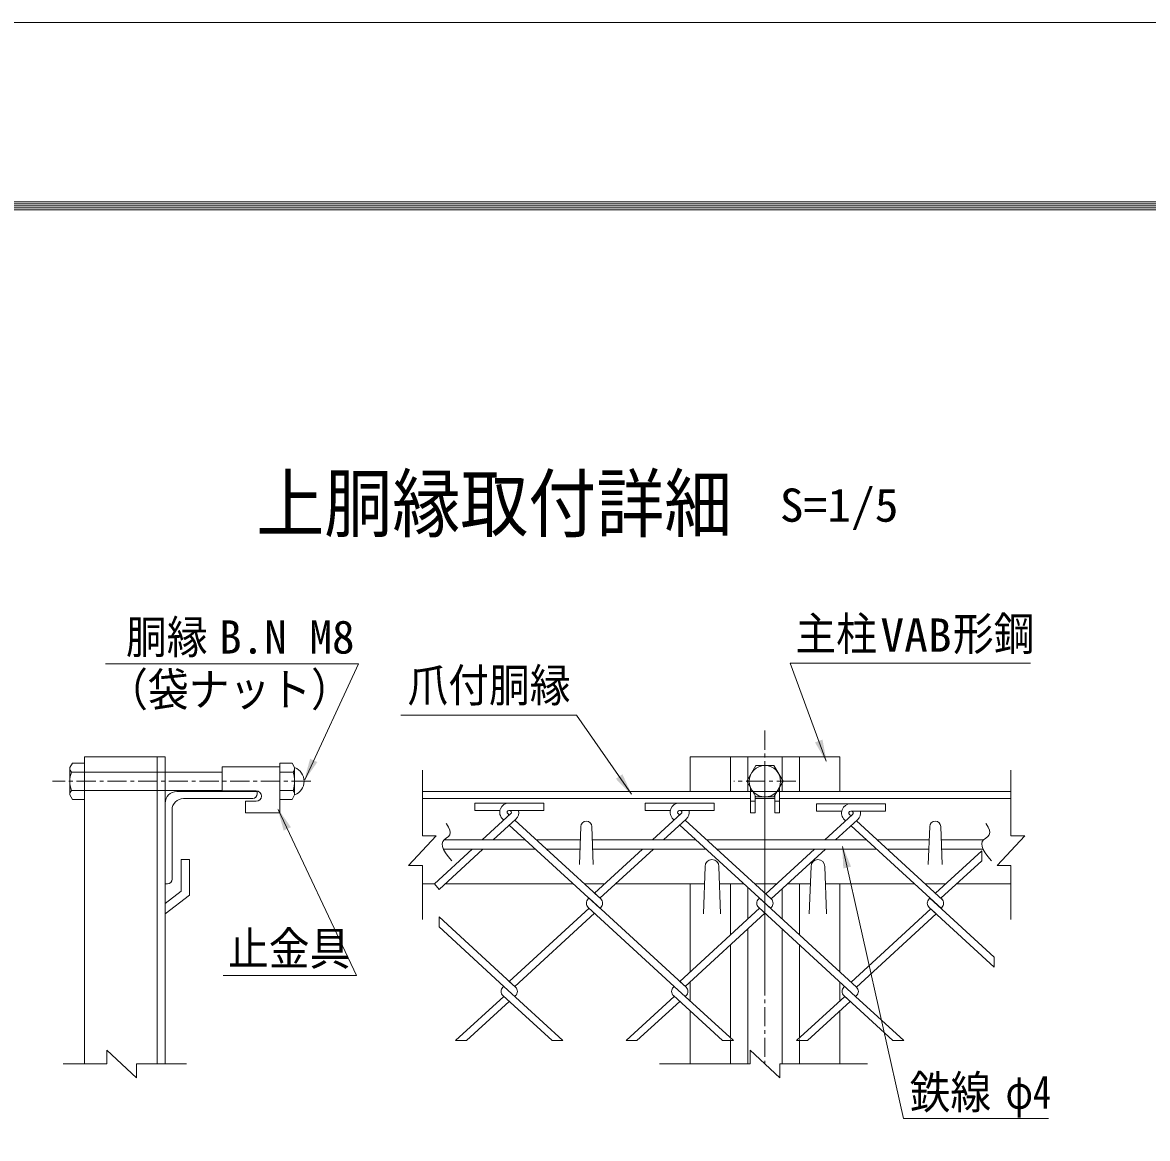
# Model space of a CAD drawing. Units: millimetres, scale not verified, with parts at other scales. Extents: x -4455 to 4455, y -3150 to 3150.
# Drawn here: x 1528 to 2993, y 1698 to 3150 of the extents above; entities that cross this region are included whole.
import ezdxf
from ezdxf.enums import TextEntityAlignment as Align

# ---------------------------------------------------------------- set-up
doc = ezdxf.new("R2010")
doc.units = ezdxf.units.MM
doc.header["$LTSCALE"] = 20
doc.linetypes.add('DASHED', pattern=[7.5, 6, -1.5])
doc.linetypes.add('USER1', pattern=[2, 1.25, -0.25, 0.25, -0.25])
doc.layers.add('0-3_7詳細', color=7, linetype='Continuous', lineweight=18)
doc.layers.add('0-E_D-TTL', color=7, linetype='Continuous', lineweight=18)
doc.styles.add('ＭＳ ゴシック', font='')
doc.styles.get('ＭＳ ゴシック').set_extended_font_data('MS Gothic')

msp = doc.modelspace()

# ---------------------------------------------------------------- linework, layer by layer
at = {"layer": '0-3_7詳細', "color": 1, "linetype": 'USER1'}
for p, q in [((2494.77, 2228.92), (2494.77, 1794.99)), ((1903.27, 2162.77), (1567.02, 2162.77)), ((2535.07, 2162.77), (2454.42, 2162.77)), ((2494.77, 2164.33), (2494.77, 1898.75))]:
    msp.add_line(p, q, dxfattribs=at)
at = {"layer": '0-3_7詳細'}
for p, q in [((1589.39, 2180.53), (1592.72, 2186.29)), ((1592.72, 2186.29), (1608.59, 2186.29)), ((1608.59, 2194.42), (1608.59, 1794.99)), ((1713.59, 2194.42), (1608.59, 2194.42)), ((1608.59, 2139.25), (1608.59, 2186.29)), ((1703.09, 2194.42), (1703.09, 1794.99)), ((1713.59, 2194.42), (1713.59, 1794.99)), ((1863.02, 2139.25), (1863.02, 2186.29)), ((1878.89, 2186.29), (1863.02, 2186.29)), ((1882.22, 2180.53), (1878.89, 2186.29)), ((2397.27, 2194.42), (2592.27, 2194.42)), ((2397.27, 2194.42), (2397.27, 2149.42)), ((2449.77, 2194.42), (2449.77, 2149.42)), ((2472.27, 2194.42), (2472.27, 2149.42)), ((2517.27, 2194.42), (2517.27, 2149.42)), ((2539.77, 2194.42), (2539.77, 2149.42)), ((2592.27, 2194.42), (2592.27, 2149.42)), ((1589.39, 2145.01), (1589.39, 2180.53)), ((1591.45, 2174.77), (1608.59, 2174.77)), ((1713.59, 2174.77), (1788.02, 2174.77)), ((1788.02, 2181.74), (1863.02, 2181.74)), ((1788.02, 2181.74), (1788.02, 2150.24)), ((1863.02, 2181.74), (1863.02, 2121.74)), ((1880.16, 2174.77), (1863.02, 2174.77)), ((1882.22, 2145.01), (1882.22, 2180.53)), ((2476.02, 2154.51), (2476.02, 2121.74)), ((2513.52, 2154.51), (2513.52, 2121.74)), ((1589.39, 2145.01), (1592.72, 2139.25)), ((1591.45, 2150.77), (1608.59, 2150.77)), ((1592.72, 2139.25), (1608.59, 2139.25)), ((1713.59, 2150.77), (1788.02, 2150.77)), ((1728.59, 2149.42), (1833.59, 2149.42)), ((1737.59, 2140.42), (1827.59, 2140.42)), ((1788.02, 2150.24), (1832.27, 2150.24)), ((1833.59, 2149.42), (1833.59, 2146.42)), ((1880.16, 2150.77), (1863.02, 2150.77)), ((1878.89, 2139.25), (1863.02, 2139.25)), ((1882.22, 2145.01), (1878.89, 2139.25)), ((2048.7, 2149.42), (2476.02, 2149.42)), ((2048.7, 2140.42), (2476.02, 2140.42)), ((2629.77, 2149.42), (2359.77, 2149.42)), ((2478.49, 2150.24), (2476.02, 2150.24)), ((2478.96, 2149.42), (2510.58, 2149.42)), ((2482.02, 2144.12), (2482.02, 2121.74)), ((2482.02, 2140.42), (2507.52, 2140.42)), ((2511.05, 2150.24), (2513.52, 2150.24)), ((2513.52, 2149.42), (2815.1, 2149.42)), ((2513.52, 2140.42), (2815.1, 2140.42)), ((1713.59, 2029.42), (1713.59, 2134.42)), ((1722.59, 2035.42), (1722.59, 2125.42)), ((1818.02, 2136.74), (1818.02, 2121.74)), ((1818.02, 2136.74), (1832.27, 2136.74)), ((2482.02, 2136.74), (2476.02, 2136.74)), ((2507.52, 2136.74), (2513.52, 2136.74)), ((1818.02, 2121.74), (1863.02, 2121.74)), ((2154.62, 2112.3), (2153.19, 2113.62)), ((2168.83, 2112.3), (2170.27, 2113.62)), ((2482.02, 2121.74), (2476.02, 2121.74)), ((2253.19, 2054.59), (2254.99, 2103.79)), ((2271.19, 2054.59), (2269.39, 2103.79)), ((2707.49, 2054.59), (2709.29, 2103.79)), ((2725.49, 2054.59), (2723.69, 2103.79)), ((2076.55, 2086.42), (2182.87, 2086.42)), ((2197.08, 2086.42), (2254.36, 2086.42)), ((2270.03, 2086.42), (2404.9, 2086.42)), ((2419.11, 2086.42), (2626.93, 2086.42)), ((2641.14, 2086.42), (2708.66, 2086.42)), ((2724.33, 2086.42), (2779.39, 2086.42)), ((2076.02, 2074.42), (2195.96, 2074.42)), ((2210.17, 2074.42), (2253.92, 2074.42)), ((2270.47, 2074.42), (2417.99, 2074.42)), ((2432.2, 2074.42), (2640.02, 2074.42)), ((2654.23, 2074.42), (2708.22, 2074.42)), ((2724.77, 2074.42), (2778.85, 2074.42)), ((1734.59, 2060.92), (1734.59, 2019.92)), ((1745.09, 2060.92), (1734.59, 2060.92)), ((1745.09, 2060.92), (1745.09, 2014.76)), ((2414.52, 1990.42), (2416.77, 2051.92)), ((2437.02, 1990.42), (2434.77, 2051.92)), ((2552.52, 1990.42), (2554.77, 2051.92)), ((2575.02, 1990.42), (2572.77, 2051.92)), ((1713.59, 2029.42), (1716.59, 2029.42)), ((2048.7, 2029.42), (2064.17, 2029.42)), ((2078.38, 2029.42), (2245.07, 2029.42)), ((2259.28, 2029.42), (2286.2, 2029.42)), ((2300.41, 2029.42), (2415.95, 2029.42)), ((2397.27, 2029.42), (2397.27, 1914.73)), ((2435.59, 2029.42), (2467.1, 2029.42)), ((2449.77, 2029.42), (2449.77, 1962.83)), ((2472.27, 2024.69), (2472.27, 1983.45)), ((2481.31, 2029.42), (2510.37, 2029.42)), ((2517.27, 2022.72), (2517.27, 1983.45)), ((2524.58, 2029.42), (2553.95, 2029.42)), ((2539.77, 2029.42), (2539.77, 1962.83)), ((2573.59, 2029.42), (2689.13, 2029.42)), ((2592.27, 2029.42), (2592.27, 1914.73)), ((2703.34, 2029.42), (2730.26, 2029.42)), ((2744.47, 2029.42), (2815.1, 2029.42)), ((1713.59, 2003.69), (1734.59, 2019.92)), ((1713.59, 1990.42), (1745.09, 2014.76)), ((2502.95, 1998.54), (2501.88, 1997.56)), ((2472.27, 1970.43), (2472.27, 1794.99)), ((2517.27, 1970.43), (2517.27, 1794.99)), ((2449.77, 1949.81), (2449.77, 1828.83)), ((2539.77, 1949.81), (2539.77, 1828.83)), ((2397.27, 1901.71), (2397.27, 1876.94)), ((2592.27, 1901.71), (2592.27, 1876.94)), ((2397.27, 1863.92), (2397.27, 1794.99)), ((2592.27, 1863.92), (2592.27, 1794.99)), ((2449.77, 1826.81), (2449.77, 1794.99)), ((2539.77, 1826.81), (2539.77, 1794.99))]:
    msp.add_line(p, q, dxfattribs=at)
at = {"layer": '0-3_7詳細', "color": 3, "linetype": 'DASHED'}
for p, q in [((1608.59, 2174.77), (1713.59, 2174.77)), ((1608.59, 2150.77), (1713.59, 2150.77))]:
    msp.add_line(p, q, dxfattribs=at)
at = {"layer": '0-3_7詳細', "color": 4}
for p, q in [((2048.7, 2091.86), (2048.7, 2177.44)), ((2815.1, 2091.86), (2815.1, 2177.44)), ((2066.7, 2091.86), (2030.7, 2053.09)), ((2048.7, 2091.86), (2066.7, 2091.86)), ((2048.7, 2053.09), (2030.7, 2053.09)), ((2048.7, 2053.09), (2048.7, 1982.89)), ((2815.1, 2053.09), (2797.1, 2053.09)), ((2815.1, 2053.09), (2815.1, 1982.89)), ((1637.39, 1794.99), (1637.39, 1812.99)), ((1676.16, 1776.99), (1637.39, 1812.99)), ((2514.16, 1776.99), (2475.38, 1812.99)), ((2475.38, 1794.99), (2475.38, 1812.99)), ((1637.39, 1794.99), (1580.83, 1794.99)), ((1676.16, 1794.99), (1741.44, 1794.99)), ((1676.16, 1794.99), (1676.16, 1776.99)), ((2475.38, 1794.99), (2357.58, 1794.99)), ((2514.16, 1794.99), (2628.1, 1794.99)), ((2514.16, 1794.99), (2514.16, 1776.99))]:
    msp.add_line(p, q, dxfattribs=at)
at = {"layer": '0-3_7詳細', "color": 3}
for p, q in [((2116.73, 2134.47), (2116.73, 2124.87)), ((2162.16, 2134.47), (2116.73, 2134.47)), ((2149.54, 2124.87), (2116.73, 2124.87)), ((2161.29, 2134.47), (2206.73, 2134.47)), ((2161.29, 2124.87), (2206.73, 2124.87)), ((2162.16, 2124.87), (2161.29, 2124.87)), ((2206.73, 2134.47), (2206.73, 2124.87)), ((2384.19, 2134.47), (2338.76, 2134.47)), ((2338.76, 2134.47), (2338.76, 2124.87)), ((2371.56, 2124.87), (2338.76, 2124.87)), ((2383.32, 2134.47), (2428.76, 2134.47)), ((2383.32, 2124.87), (2428.76, 2124.87)), ((2384.19, 2124.87), (2383.32, 2124.87)), ((2428.76, 2134.47), (2428.76, 2124.87)), ((2561.86, 2133.49), (2561.86, 2123.89)), ((2607.29, 2133.49), (2561.86, 2133.49)), ((2606.42, 2133.49), (2651.86, 2133.49)), ((2651.86, 2133.49), (2651.86, 2123.89)), ((2163.79, 2120.7), (2126.38, 2086.42)), ((2170.27, 2113.62), (2140.59, 2086.42)), ((2161.73, 2118.81), (2159.67, 2120.7)), ((2161.73, 2118.81), (2163.79, 2120.7)), ((2280.92, 2009.6), (2168.83, 2112.3)), ((2385.81, 2120.7), (2348.41, 2086.42)), ((2392.3, 2113.62), (2362.62, 2086.42)), ((2376.65, 2112.3), (2375.21, 2113.62)), ((2383.76, 2118.81), (2381.7, 2120.7)), ((2502.95, 2009.6), (2390.86, 2112.3)), ((2594.66, 2123.89), (2561.86, 2123.89)), ((2608.91, 2119.72), (2572.58, 2086.42)), ((2615.4, 2112.64), (2586.79, 2086.42)), ((2599.75, 2111.32), (2598.31, 2112.64)), ((2606.86, 2117.83), (2604.8, 2119.72)), ((2606.42, 2123.89), (2651.86, 2123.89)), ((2607.29, 2123.89), (2606.42, 2123.89)), ((2726.04, 2008.62), (2613.96, 2111.32)), ((2279.85, 1997.56), (2161.73, 2105.79)), ((2501.88, 1997.56), (2383.76, 2105.79)), ((2724.97, 1996.58), (2606.86, 2104.81)), ((2113.28, 2074.42), (2064.17, 2029.42)), ((2335.31, 2074.42), (2272.74, 2017.09)), ((2349.52, 2074.42), (2279.85, 2010.58)), ((2559.48, 2074.42), (2495.84, 2016.11)), ((2573.69, 2074.42), (2502.95, 2009.6)), ((2777.14, 2072.38), (2716.8, 2017.09)), ((2777.14, 2072.38), (2777.14, 2059.36)), ((2777.14, 2059.36), (2723.9, 2010.58)), ((2265.64, 2010.58), (2264.57, 2009.6)), ((2265.64, 2010.58), (2264.57, 2009.6)), ((2391.93, 1894.85), (2265.64, 2010.58)), ((2280.92, 2009.6), (2272.74, 2017.09)), ((2487.67, 2010.58), (2486.6, 2009.6)), ((2487.67, 2010.58), (2486.6, 2009.6)), ((2613.96, 1894.85), (2487.67, 2010.58)), ((2709.69, 2010.58), (2708.62, 2009.6)), ((2709.69, 2010.58), (2708.62, 2009.6)), ((2793.26, 1934), (2709.69, 2010.58)), ((2265.64, 1997.56), (2161.73, 1902.34)), ((2376.65, 1895.83), (2264.57, 1998.54)), ((2280.92, 1998.54), (2279.85, 1997.56)), ((2487.67, 1997.56), (2383.76, 1902.34)), ((2612.89, 1882.81), (2486.6, 1998.54)), ((2710.76, 1996.58), (2606.86, 1901.36)), ((2716.8, 1991.05), (2708.62, 1998.54)), ((2793.26, 1920.98), (2708.62, 1998.54)), ((2724.97, 1998.54), (2723.9, 1997.56)), ((2724.97, 1998.54), (2723.9, 1997.56)), ((2169.9, 1894.85), (2070.28, 1986.14)), ((2070.28, 1973.12), (2070.28, 1986.14)), ((2272.74, 1991.05), (2168.83, 1895.83)), ((2494.77, 1991.05), (2390.86, 1895.83)), ((2717.87, 1990.07), (2613.96, 1894.85)), ((2154.62, 1895.83), (2070.28, 1973.12)), ((2793.26, 1934), (2793.26, 1920.98)), ((2154.62, 1895.83), (2153.55, 1894.85)), ((2154.62, 1895.83), (2153.55, 1894.85)), ((2231.63, 1825.27), (2154.62, 1895.83)), ((2169.9, 1894.85), (2161.73, 1902.34)), ((2376.65, 1895.83), (2375.58, 1894.85)), ((2376.65, 1895.83), (2375.58, 1894.85)), ((2453.66, 1825.27), (2376.65, 1895.83)), ((2391.93, 1894.85), (2383.76, 1902.34)), ((2598.68, 1895.83), (2597.61, 1894.85)), ((2598.68, 1895.83), (2597.61, 1894.85)), ((2154.62, 1882.81), (2091.83, 1825.27)), ((2161.73, 1876.3), (2106.04, 1825.27)), ((2217.42, 1825.27), (2153.55, 1883.79)), ((2169.9, 1883.79), (2168.83, 1882.81)), ((2376.65, 1882.81), (2313.85, 1825.27)), ((2383.76, 1876.3), (2328.06, 1825.27)), ((2439.45, 1825.27), (2375.58, 1883.79)), ((2391.93, 1883.79), (2390.86, 1882.81)), ((2598.68, 1882.81), (2535.88, 1825.27)), ((2605.78, 1876.3), (2550.09, 1825.27)), ((2661.48, 1825.27), (2597.61, 1883.79)), ((2605.78, 1876.3), (2597.61, 1883.79)), ((2613.96, 1883.79), (2612.89, 1882.81)), ((2613.96, 1883.79), (2612.89, 1882.81)), ((2675.69, 1825.27), (2612.89, 1882.81)), ((2106.04, 1825.27), (2091.83, 1825.27)), ((2231.63, 1825.27), (2217.42, 1825.27)), ((2328.06, 1825.27), (2313.85, 1825.27)), ((2453.66, 1825.27), (2439.45, 1825.27)), ((2550.09, 1825.27), (2535.88, 1825.27)), ((2675.69, 1825.27), (2661.48, 1825.27))]:
    msp.add_line(p, q, dxfattribs=at)
at = {"layer": '0-3_7詳細'}
for points in [[(1635.72, 2315.81), (1965.33, 2315.81), (1895.26, 2164.59)], [(2840.77, 2316.61), (2527.42, 2316.61), (2574.55, 2188.95)], [(2020.46, 2249.05), (2249.21, 2249.05), (2320.75, 2146)], [(2507.52, 2144.12), (2507.52, 2121.74), (2513.52, 2121.74)], [(1789.14, 1909.98), (1962.71, 1909.98), (1860.67, 2126.13)], [(2864.09, 1724.02), (2675.01, 1724.02), (2595.73, 2077.79)]]:
    msp.add_lwpolyline(points, dxfattribs=at)
at = {"layer": '0-3_7詳細', "color": 3}
msp.add_lwpolyline([(2471.25, 2162.77), (2483.01, 2183.14), (2506.53, 2183.14), (2518.29, 2162.77), (2506.53, 2142.41), (2483.01, 2142.41)], close=True, dxfattribs=at)
at = {"layer": '0-3_7詳細', "color": 4}
for points in [[(2079.75, 2107.69), (2080.06, 2107.31), (2082.72, 2103.11), (2084.29, 2099.35), (2084.76, 2096.03), (2084.14, 2093.16), (2082.41, 2090.73), (2079.6, 2088.74), (2076.77, 2086.73), (2075.02, 2084.25), (2074.33, 2081.29), (2074.73, 2077.86), (2076.19, 2073.95), (2078.73, 2069.57), (2082.35, 2064.71), (2087.04, 2059.38)], [(2782.59, 2107.69), (2782.9, 2107.31), (2785.56, 2103.11), (2787.13, 2099.35), (2787.6, 2096.03), (2786.97, 2093.16), (2785.25, 2090.73), (2782.43, 2088.74), (2779.61, 2086.73), (2777.85, 2084.25), (2777.17, 2081.29), (2777.56, 2077.86), (2779.03, 2073.95), (2781.57, 2069.57), (2785.18, 2064.71), (2789.87, 2059.38)], [(2815.1, 2091.86), (2833.1, 2091.86), (2797.1, 2053.09)]]:
    msp.add_lwpolyline(points, dxfattribs=at)
at = {"layer": '0-3_7詳細', "color": 3}
msp.add_lwpolyline([(2127.49, 2074.42), (2070.28, 2021.99), (2064.17, 2029.42)], dxfattribs=at)
msp.add_circle((2494.77, 2162.77), 20.4, dxfattribs=at)
at = {"layer": '0-3_7詳細'}
for centre, radius, start, end in [((1598.48, 2180.53), 9.09, 180, 219.3382), ((1625.39, 2162.77), 36, 160.52878, 199.47122), ((1873.13, 2180.53), 9.09, 320.6618, 0), ((1846.22, 2162.77), 36, 340.52878, 19.47122), ((1875.4, 2162.77), 19.02, 291.00774, 68.99226), ((1598.48, 2145.01), 9.09, 140.6618, 180), ((1728.59, 2134.42), 15, 90, 180), ((1737.59, 2125.42), 15, 90, 180), ((1827.59, 2146.42), 6, 270, 0), ((1832.27, 2143.49), 6.75, 270, 90), ((1873.13, 2145.01), 9.09, 0, 39.3382), ((2262.19, 2103.79), 7.2, 0, 180), ((2716.49, 2103.79), 7.2, 0, 180), ((2425.77, 2051.92), 9, 0, 180), ((2563.77, 2051.92), 9, 0, 180), ((1716.59, 2035.42), 6, 270, 0)]:
    msp.add_arc(centre, radius, start, end, dxfattribs=at)
at = {"layer": '0-3_7詳細', "color": 3}
for centre, radius, start, end in [((2161.29, 2122.47), 12, 90, 227.5), ((2161.29, 2122.47), 2.4, 90, 227.5), ((2162.16, 2122.47), 2.4, 312.5, 90), ((2162.16, 2122.47), 12, 312.5, 11.53696), ((2383.32, 2122.47), 12, 90, 227.5), ((2383.32, 2122.47), 2.4, 90, 227.5), ((2384.19, 2122.47), 2.4, 312.5, 90), ((2384.19, 2122.47), 12, 312.5, 11.53696), ((2606.42, 2121.49), 12, 90, 227.5), ((2606.42, 2121.49), 2.4, 90, 227.5), ((2607.29, 2121.49), 2.4, 312.5, 90), ((2607.29, 2121.49), 12, 312.5, 11.53696), ((2269.63, 2004.07), 7.5, 132.5, 227.5), ((2275.85, 2004.07), 7.5, 312.5, 47.5), ((2491.66, 2004.07), 7.5, 132.5, 227.5), ((2497.88, 2004.07), 7.5, 312.5, 47.5), ((2713.69, 2004.07), 7.5, 132.5, 227.5), ((2719.91, 2004.07), 7.5, 312.5, 47.5), ((2158.62, 1889.32), 7.5, 132.5, 227.5), ((2164.84, 1889.32), 7.5, 312.5, 47.5), ((2380.65, 1889.32), 7.5, 132.5, 227.5), ((2386.86, 1889.32), 7.5, 312.5, 47.5), ((2602.68, 1889.32), 7.5, 132.5, 227.5), ((2608.89, 1889.32), 7.5, 312.5, 47.5)]:
    msp.add_arc(centre, radius, start, end, dxfattribs=at)
at = {"layer": '0-3_7詳細'}
for points in [[(2575.25, 2187.07), (2559.97, 2213.41), (2569.74, 2217.02)], [(1894.42, 2162.77), (1902.31, 2192.18), (1911.76, 2187.8)], [(2321.89, 2144.36), (2300.5, 2166.03), (2309.06, 2171.97)], [(1859.82, 2127.94), (1877.34, 2103.03), (1867.92, 2098.59)], [(2595.3, 2079.75), (2606.94, 2051.61), (2596.77, 2049.33)]]:
    msp.add_solid(points, dxfattribs=at)
at = {"layer": '0-E_D-TTL', "color": 2}
msp.add_lwpolyline([(-4454.77, 3150.45), (4454.93, 3150.45), (4454.93, -3149.97), (-4454.77, -3149.97)], close=True, dxfattribs=at)
at = {"layer": '0-E_D-TTL'}
for points in [[(-4168.38, 2917.11), (4168.55, 2917.11), (4168.55, -2916.62), (-4168.38, -2916.62)], [(-4165.73, 2914.45), (4165.9, 2914.45), (4165.9, -2913.97), (-4165.73, -2913.97)], [(-4163.08, 2911.8), (4163.25, 2911.8), (4163.25, -2911.32), (-4163.08, -2911.32)], [(-4160.43, 2909.15), (4160.59, 2909.15), (4160.59, -2908.67), (-4160.43, -2908.67)], [(-4157.78, 2906.5), (4157.94, 2906.5), (4157.94, -2906.02), (-4157.78, -2906.02)]]:
    msp.add_lwpolyline(points, close=True, dxfattribs=at)

# ---------------------------------------------------------------- texts
at = {"layer": '0-3_7詳細', "style": 'ＭＳ ゴシック', "width": 0.9}
msp.add_text('上胴縁取付詳細', height=72.14, dxfattribs=at).set_placement((1832.25, 2466.69), align=Align.BOTTOM_LEFT)
at = {"layer": '0-3_7詳細', "color": 3, "style": 'ＭＳ ゴシック'}
for s, width, p in [('S=1/5', 1.05, (2514.18, 2487.64)), ('胴縁', 0.9, (1662.58, 2316.04)), ('主柱', 0.9, (2534.33, 2320.21)), ('VAB', 1.05, (2645.13, 2318.5)), ('形鋼', 0.9, (2739.6, 2320.21)), ('爪付胴縁', 0.9, (2029.18, 2253.2)), ('（袋ナット）', 0.9, (1638.03, 2247.66)), ('止金具', 0.9, (1795.36, 1910.35)), ('鉄線', 0.9, (2683.16, 1723.52)), ('φ4', 0.8, (2808.08, 1723.52))]:
    msp.add_text(s, height=43.26, dxfattribs=dict(at, width=width)).set_placement(p, align=Align.BOTTOM_LEFT)
msp.add_text('B.N M8', height=43.26, dxfattribs=at).set_placement((1783.72, 2316.04), align=Align.BOTTOM_LEFT)

doc.saveas('drawing.dxf')
